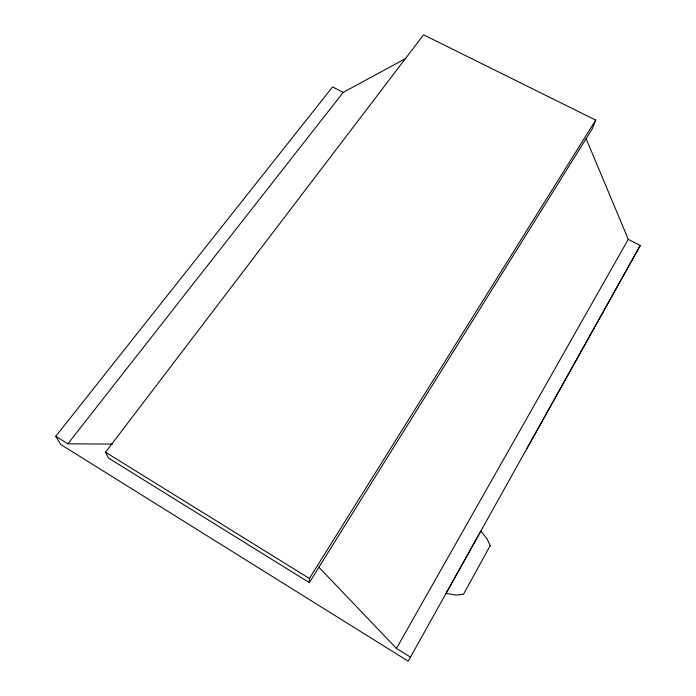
<?xml version="1.0" encoding="UTF-8"?>
<svg xmlns="http://www.w3.org/2000/svg" width="696" height="696" viewBox="0 0 696 696"><rect width="100%" height="100%" fill="white"/><g stroke="black" fill="none" stroke-linecap="round" stroke-linejoin="round"><path stroke-width="1.04" d="M309.32 582.613L309.389 578.48L595.706 120.104L423.577 34.8L105.531 452.226L108.419 458.012L309.32 582.613L592.226 128.864L595.706 120.104M586.128 138.643L628.27 239.346L640.224 245.514L408.195 661.2L60.656 444.44L55.776 436.305L332.575 86.913L343.198 92.385L405.89 58.403M640.224 245.514L527.098 448.224M410.414 657.102L396.459 648.411L628.27 239.346M55.776 436.305L67.869 443.83L343.198 92.385M67.869 443.83L112.43 444.083M105.531 452.226L309.389 578.48M318.899 567.249L396.459 648.411M490.175 545.699L463.458 594.262L456.193 595.063L446.049 593.383L480.832 531.083L487.191 539.035L490.175 545.699"/></g></svg>
